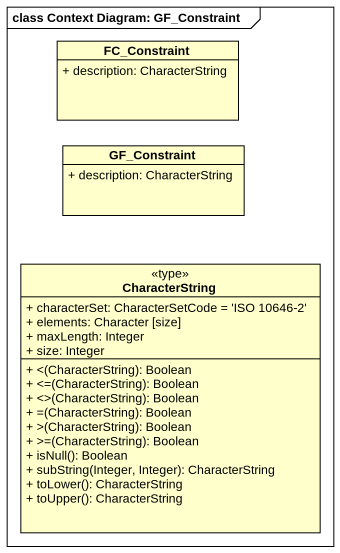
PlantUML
@startuml
mainframe class Context Diagram: GF_Constraint
hide circle
hide empty members
skinparam classAttributeIconSize 0
class FC_Constraint {
  + description: CharacterString
}
class GF_Constraint {
  + description: CharacterString
}
class CharacterString <<type>> {
  + characterSet: CharacterSetCode = 'ISO 10646-2'
  + elements: Character [size]
  + maxLength: Integer
  + size: Integer
  + <(CharacterString): Boolean
  + <=(CharacterString): Boolean
  + <>(CharacterString): Boolean
  + =(CharacterString): Boolean
  + >(CharacterString): Boolean
  + >=(CharacterString): Boolean
  + isNull(): Boolean
  + subString(Integer, Integer): CharacterString
  + toLower(): CharacterString
  + toUpper(): CharacterString
}
@enduml
